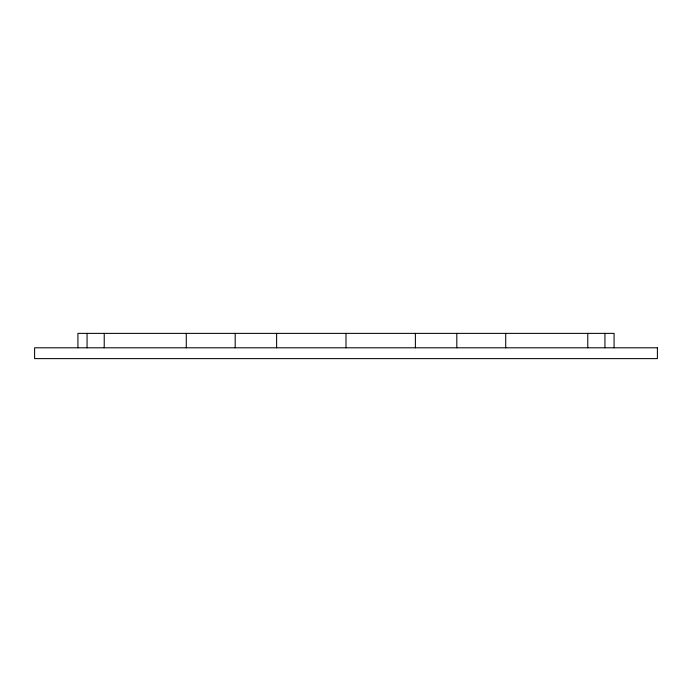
<?xml version="1.0" encoding="UTF-8"?>
<svg xmlns="http://www.w3.org/2000/svg" width="692" height="692" viewBox="0 0 692 692"><rect width="100%" height="100%" fill="white"/><g stroke="black" fill="none" stroke-linecap="round" stroke-linejoin="round"><path stroke-width="1.04" d="M614.072 347.799L614.072 333.38L77.928 333.38L77.928 347.799M604.938 333.38L604.938 347.799M587.776 333.38L587.776 347.799M505.722 333.38L505.722 347.799M456.807 333.38L456.807 347.799M415.382 333.38L415.382 347.799M346 333.38L346 347.799M276.618 333.38L276.618 347.799M235.193 333.38L235.193 347.799M186.278 333.38L186.278 347.799M104.224 333.38L104.224 347.799M87.062 333.38L87.062 347.799M657.4 347.799L34.6 347.799L34.6 358.62L657.4 358.62L657.4 347.799"/></g></svg>
